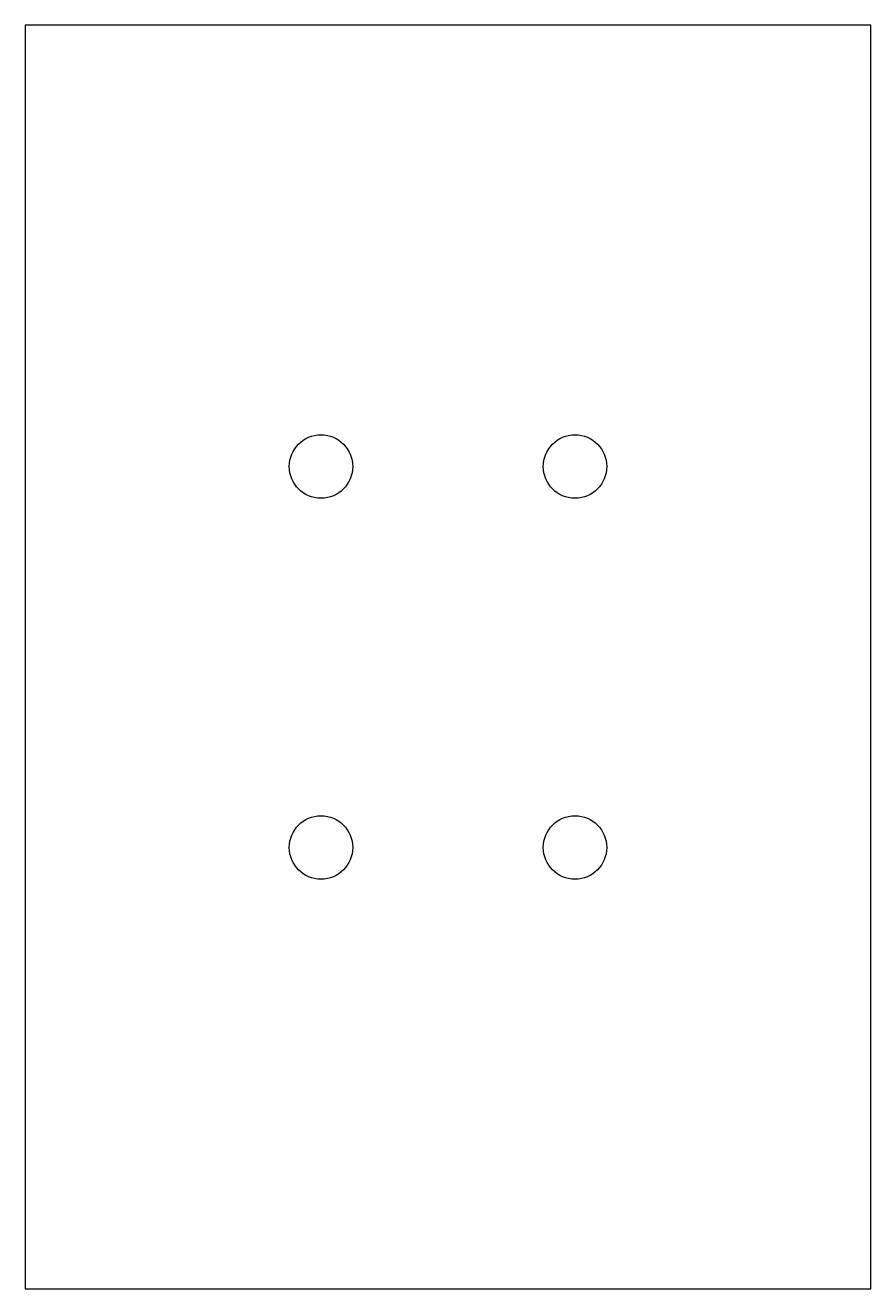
# Model space of a CAD drawing. Header units: metres. Extents: x 0 to 66.6, y 23 to 122.5.
import ezdxf

# ---------------------------------------------------------------- set-up
doc = ezdxf.new("R2010")
doc.units = ezdxf.units.M

msp = doc.modelspace()

# ---------------------------------------------------------------- linework, layer by layer
at = {"layer": 'PARAMETRIX'}
for p, q in [((66.5685, 122.5), (0, 122.5)), ((0, 122.5), (0, 23)), ((66.5685, 23), (66.5685, 122.5)), ((0, 23), (66.5685, 23))]:
    msp.add_line(p, q, dxfattribs=at)
for centre in [(23.2843, 87.75), (43.2843, 87.75), (23.2843, 57.75), (43.2843, 57.75)]:
    msp.add_circle(centre, 2.5, dxfattribs=at)

doc.saveas('drawing.dxf')
